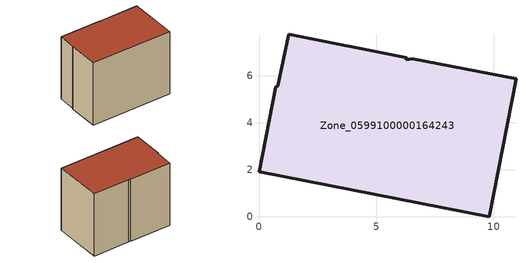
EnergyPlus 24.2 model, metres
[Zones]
Zone_0599100000164243
 floor ground (C_G): 6.28,6.67 6.53,6.72 10.94,5.86 9.81,0 0,1.91 0.7,5.53 0.8,5.55 1.26,7.76 6.3,6.77 z0
 wall outside (C_F): 9.81,0 10.94,5.86 6.53,6.72 6.28,6.67 6.3,6.77 1.26,7.76 0.8,5.55 0.7,5.53 0,1.91 9.81,0 z0:7.95
 roof outside (C_R): 6.28,6.67 6.3,6.77 1.26,7.76 0.8,5.55 0.7,5.53 0,1.91 9.81,0 10.94,5.86 6.53,6.72 z7.95
[BUILDING]
Pand.0599100000164243: North Axis=0; Terrain=City; Loads Convergence Tolerance Value=0.04; Temperature Convergence Tolerance Value=0.4; Solar Distribution=FullExterior; Maximum Number of Warmup Days=25; Minimum Number of Warmup Days=1
[Site:Location]
Rotterdam.The.Hague.AP_ZH_NLD Design_Conditions: Latitude=51.96; Longitude=4.45; Time Zone=1; Elevation=-4.5
[SITE:GROUNDTEMPERATURE:BUILDINGSURFACE]
18, 18, 18, 18, 18, 18, 18, 18, 18, 18, 18, 18
[MATERIAL] Thermal Absorptance=0.9; Solar Absorptance=0.7; Visible Absorptance=0.7
Name | Roughness | Thickness | Conductivity | Density | Specific Heat
G.TC.1946-1964 | MediumSmooth | 0.15 | 1 | 540 | 1210
F.TC.1946-1964 | Rough | 0.3 | 0.857143 | 1920 | 840
R.TC.1946-1964 | MediumRough | 0.2 | 0.235294 | 1500 | 1000
[CONSTRUCTION]
C_G: G.TC.1946-1964
C_F: F.TC.1946-1964
C_R: R.TC.1946-1964
[ZONE]
Zone_0599100000164243: Type=1; Multiplier=1; Ceiling Height=Autocalculate; Volume=Autocalculate; Floor Area=autocalculate; Part of Total Floor Area=Yes
[ZONEINFILTRATION:DESIGNFLOWRATE]
Infil_Zone_0599100000164243: Zone or ZoneList or Space or SpaceList=Zone_0599100000164243; Schedule=AlwaysOn; Design Flow Rate Calculation Method=Flow/Area; Flow Rate per Floor Area=0.003; Constant Term Coefficient=1; Temperature Term Coefficient=0; Velocity Term Coefficient=0; Velocity Squared Term Coefficient=0
[HVACTEMPLATE:ZONE:IDEALLOADSAIRSYSTEM]
Zone_0599100000164243: Maximum Heating Supply Air Temperature=50; Minimum Cooling Supply Air Temperature=13; Maximum Heating Supply Air Humidity Ratio=0.0156; Minimum Cooling Supply Air Humidity Ratio=0.0077; Heating Limit=NoLimit; Cooling Limit=NoLimit; Dehumidification Control Type=ConstantSensibleHeatRatio; Cooling Sensible Heat Ratio=0.7; Dehumidification Setpoint=60; Humidification Control Type=None; Humidification Setpoint=30; Outdoor Air Method=None; Outdoor Air Flow Rate per Person=0.00944; Outdoor Air Flow Rate per Zone Floor Area=0; Outdoor Air Flow Rate per Zone=0; Demand Controlled Ventilation Type=None; Outdoor Air Economizer Type=NoEconomizer; Heat Recovery Type=None; Sensible Heat Recovery Effectiveness=0.7; Latent Heat Recovery Effectiveness=0.65
[ZONECONTROL:THERMOSTAT]
ThermostatControl_Zone_0599100000164243: Zone or ZoneList=Zone_0599100000164243; Control Type Schedule=DualSetpointControlType; Control 1=Thermostat_Zone_0599100000164243; Temperature Difference Between Cutout And Setpoint=0
[THERMOSTATSETPOINT:DUALSETPOINT]
Thermostat_Zone_0599100000164243: Heating Setpoint Temperature Schedule=HeatingSetpoint_Zone_0599100000164243; Cooling Setpoint Temperature Schedule=CoolingSetpoint_Zone_0599100000164243
[SCHEDULE:COMPACT]
HeatingSetpoint_Zone_0599100000164243: Through: 12/31, For: AllDays, Until: 24:00, 21
CoolingSetpoint_Zone_0599100000164243: Through: 12/31, For: AllDays, Until: 24:00, 24
DualSetpointControlType: Through: 12/31, For: AllDays, Until: 24:00, 4
AlwaysOn: Through: 12/31, For: AllDays, Until: 24:00, 1
